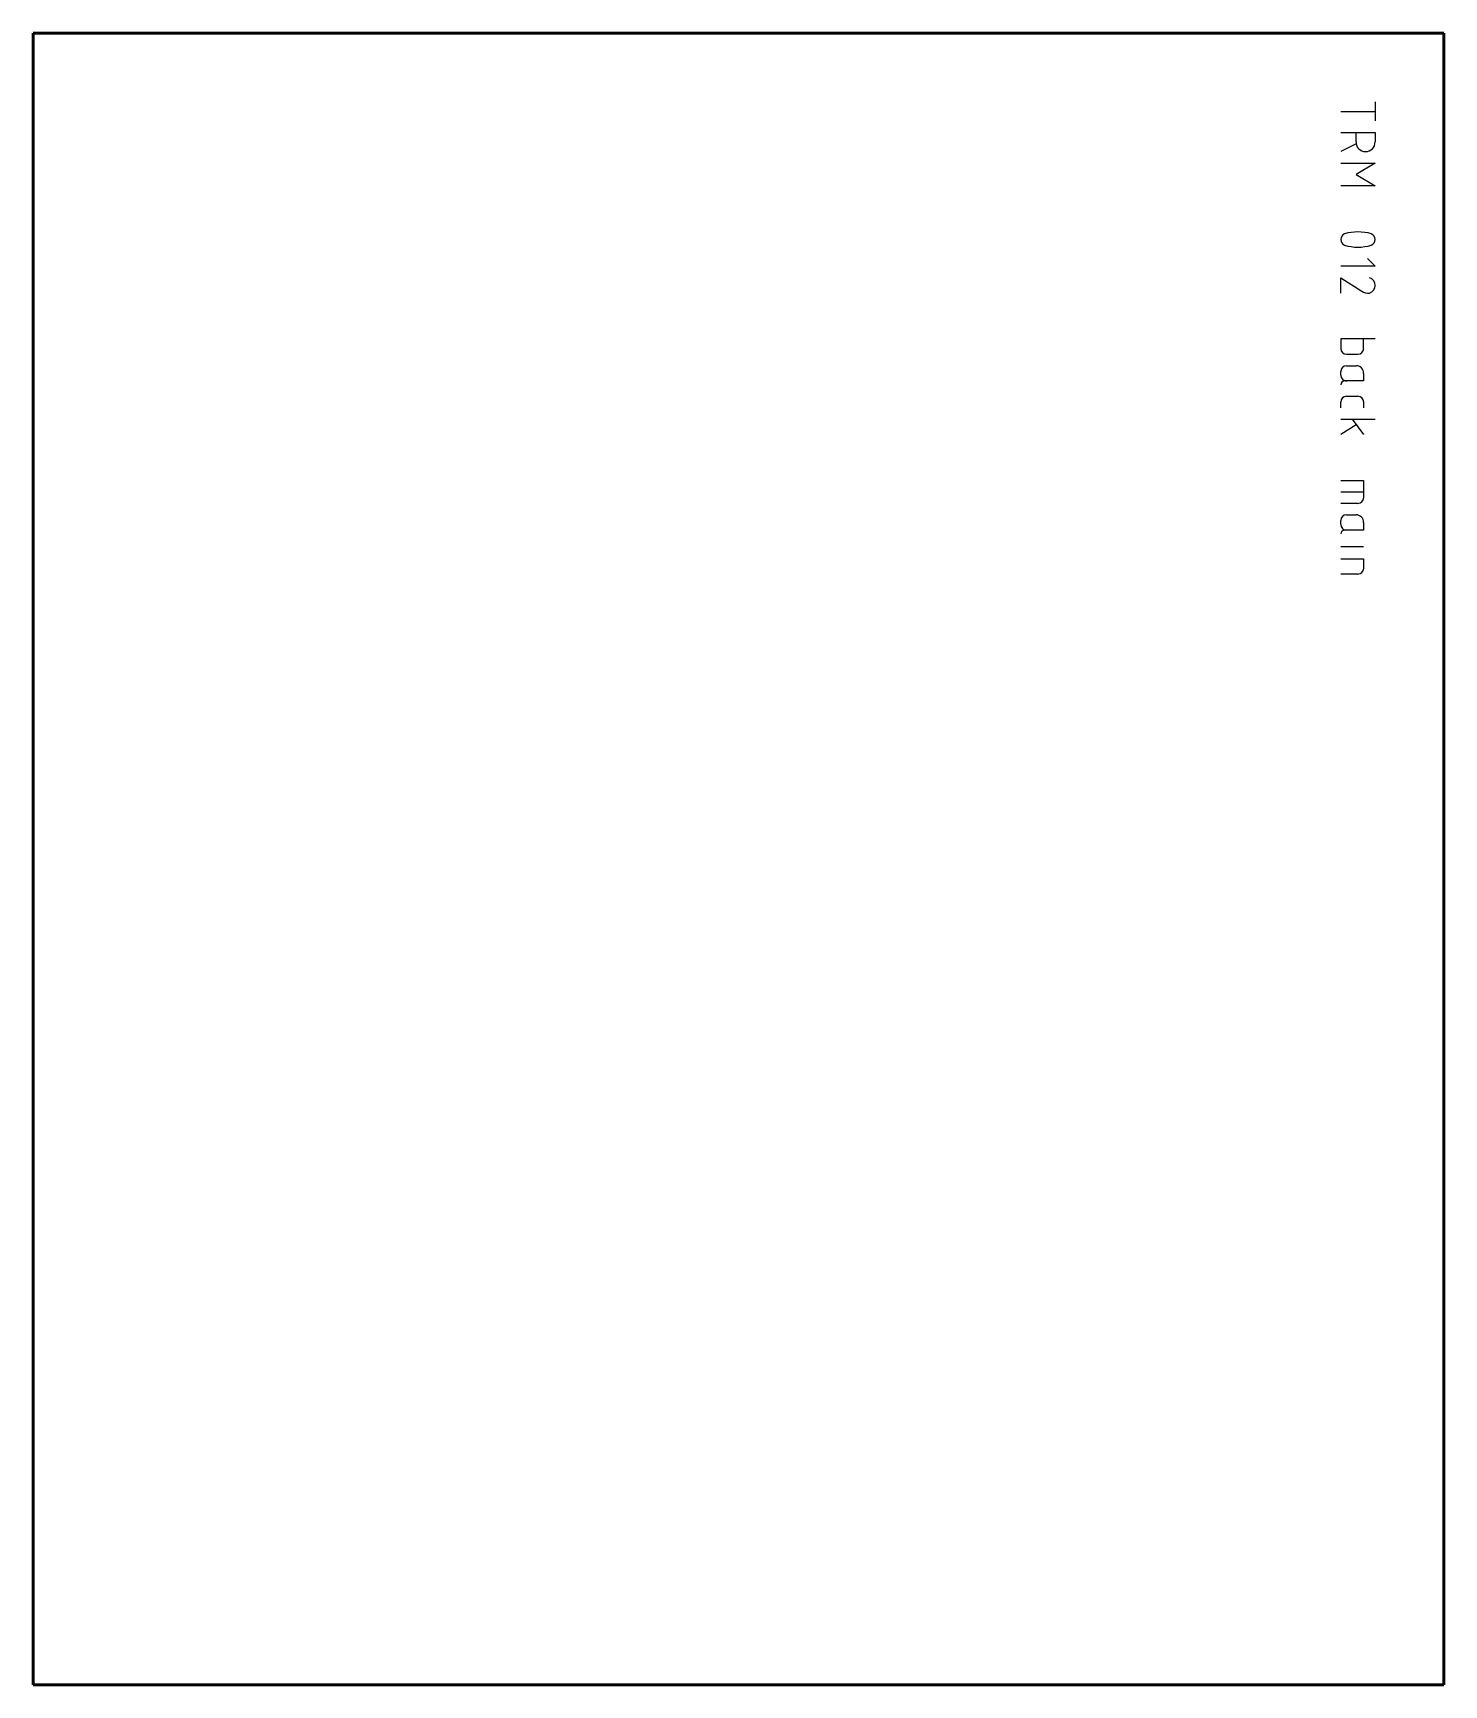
# Model space of a CAD drawing. Header units: millimetres. Extents: x 0 to 410, y 0 to 480.
import ezdxf

# ---------------------------------------------------------------- set-up
doc = ezdxf.new("R2010")
doc.units = ezdxf.units.MM
doc.layers.add('IV_MARK_SURFACE', color=2, linetype='Continuous', lineweight=25)
doc.layers.add('IV_OUTER_PROFILE', color=7, linetype='Continuous', lineweight=50)

msp = doc.modelspace()

# ---------------------------------------------------------------- linework, layer by layer
at = {"layer": 'IV_MARK_SURFACE'}
for p, q in [((380, 457.23), (390, 457.23)), ((390, 460.01), (390, 457.23)), ((390, 457.23), (390, 454.45)), ((380, 451.12), (384.44, 451.12)), ((384.44, 447.79), (380, 445.56)), ((384.44, 451.12), (390, 451.12)), ((384.44, 448.34), (384.44, 451.12)), ((390, 451.12), (390, 448.34)), ((380, 442.23), (390, 442.23)), ((390, 442.23), (384.44, 438.9)), ((384.44, 438.9), (390, 435.56)), ((390, 435.56), (380, 435.56)), ((387.77, 414.45), (390, 412.23)), ((390, 412.23), (380, 412.23)), ((380, 404.45), (380, 408.9)), ((380, 408.9), (386.11, 405.01)), ((386.66, 391.12), (380, 391.12)), ((380, 391.12), (380, 388.34)), ((390, 391.12), (386.66, 391.12)), ((386.66, 388.34), (386.66, 391.12)), ((381.66, 386.67), (385, 386.67)), ((380, 380.56), (380, 381.67)), ((381.66, 383.34), (384.44, 383.34)), ((386.66, 381.12), (386.66, 378.9)), ((381.66, 378.9), (381.11, 378.9)), ((386.66, 378.9), (381.66, 378.9)), ((381.66, 374.45), (385, 374.45)), ((380, 371.12), (380, 372.79)), ((386.66, 372.79), (386.66, 371.12)), ((380, 367.79), (383.33, 367.79)), ((384.44, 366.12), (380, 363.34)), ((383.33, 367.79), (390, 367.79)), ((383.33, 367.79), (386.66, 363.34)), ((380, 350.01), (386.66, 350.01)), ((380, 346.67), (386.66, 346.67)), ((386.66, 350.01), (386.66, 346.67)), ((386.66, 346.67), (386.66, 345.01)), ((385, 343.34), (380, 343.34)), ((380, 337.23), (380, 338.34)), ((381.66, 340.01), (384.44, 340.01)), ((386.66, 337.79), (386.66, 335.56)), ((381.66, 335.56), (381.11, 335.56)), ((386.66, 335.56), (381.66, 335.56)), ((380, 330.84), (386.66, 330.84)), ((380, 327.23), (386.66, 327.23)), ((386.66, 327.23), (386.66, 324.45)), ((385, 322.79), (380, 322.79))]:
    msp.add_line(p, q, dxfattribs=at)
for centre, radius, start, end in [((387.22, 448.34), 2.78, 180, 0), ((381.82, 420.01), 1.81, 113.0373, 246.9627), ((385, 408.23), 13.99, 73.8661, 106.1339), ((385, 431.78), 13.99, 253.8661, 286.1339), ((388.2, 420.01), 1.8, 292.4119, 67.5881), ((387.67, 406.67), 2.32, 286.4047, 73.5953), ((387.9, 407.44), 3.02, 233.6911, 278.2364), ((381.66, 388.34), 1.67, 180, 270), ((385, 388.34), 1.67, 270, 0), ((381.66, 381.67), 1.67, 90, 180), ((381.66, 380.56), 1.67, 180, 270), ((384.44, 381.12), 2.22, 0, 90), ((381.11, 377.79), 1.11, 90, 180), ((381.66, 372.79), 1.67, 90, 180), ((385, 372.79), 1.67, 0, 90), ((385, 345.01), 1.67, 270, 0), ((381.66, 338.34), 1.67, 90, 180), ((381.66, 337.23), 1.67, 180, 270), ((384.44, 337.79), 2.22, 0, 90), ((381.11, 334.45), 1.11, 90, 180), ((385, 324.45), 1.67, 270, 0)]:
    msp.add_arc(centre, radius, start, end, dxfattribs=at)
at = {"layer": 'IV_OUTER_PROFILE'}
for p, q in [((0, 480), (410, 480)), ((0, 0), (0, 480)), ((410, 480), (410, 0)), ((410, 0), (0, 0))]:
    msp.add_line(p, q, dxfattribs=at)

doc.saveas('drawing.dxf')
